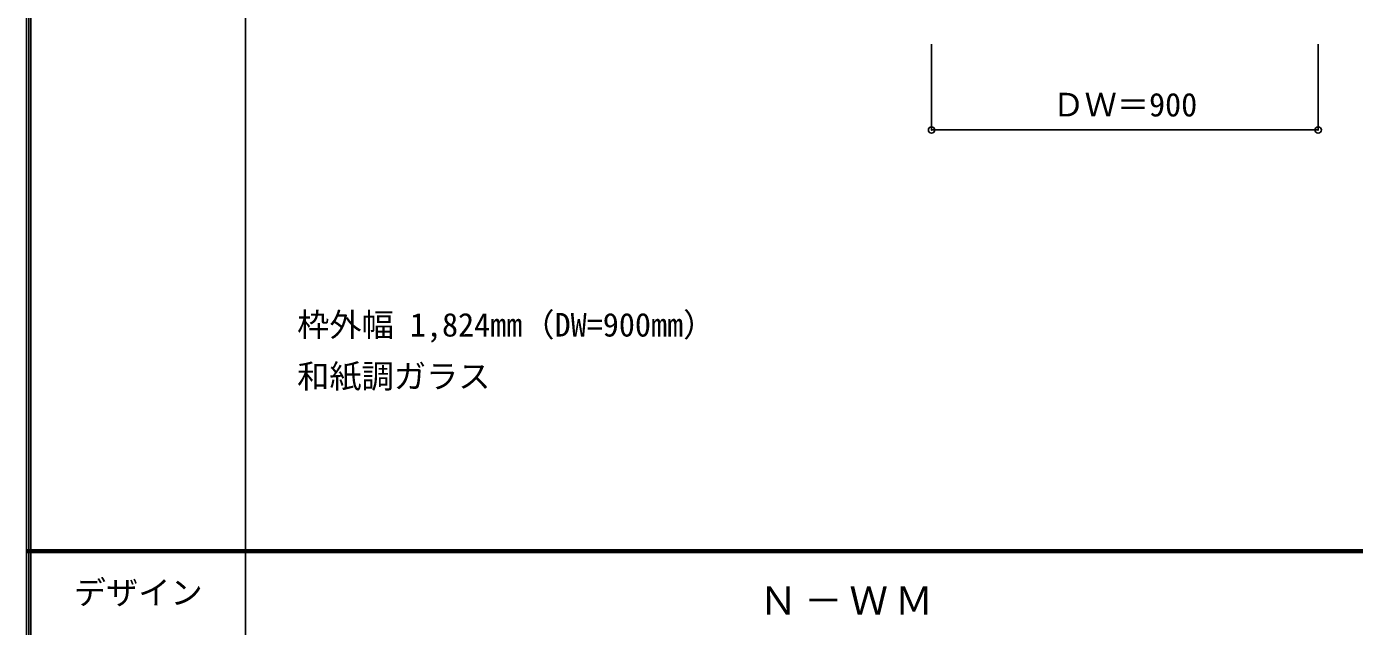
# Model space of a CAD drawing. Units: millimetres, scale not verified. Extents: x -6000 to 5700, y -4307 to 4260.
# Drawn here: x -6000 to -2909, y 12 to 1409 of the extents above; entities that cross this region are included whole.
import ezdxf
from ezdxf.enums import TextEntityAlignment as Align

# ---------------------------------------------------------------- set-up
doc = ezdxf.new("R2010")
doc.units = ezdxf.units.MM
doc.header["$LTSCALE"] = 30
doc.header["$PDMODE"] = 32
doc.header["$PDSIZE"] = 15
for name, color, linetype in [('0-A_文字', 7, 'Continuous'), ('0-B_寸法', 4, 'Continuous'), ('F-1_枠', 6, 'Continuous'), ('F-A_文字', 7, 'Continuous')]:
    doc.layers.add(name, color=color, linetype=linetype)
doc.styles.add('ＭＳ ゴシック', font='')
doc.styles.get('ＭＳ ゴシック').set_extended_font_data('MS Gothic')

msp = doc.modelspace()

# ---------------------------------------------------------------- linework, layer by layer
at = {"layer": '0-B_寸法'}
for p, q in [((-3893, 1168), (-3893, 1368)), ((-2993, 1168), (-2993, 1368)), ((-3893, 1168), (-2993, 1168))]:
    msp.add_line(p, q, dxfattribs=at)
at = {"layer": '0-B_寸法', "color": 7}
for p in [(-3893, 1168), (-2993, 1168)]:
    msp.add_point(p, dxfattribs=at)
at = {"layer": 'F-1_枠'}
for p, q in [((-6000, 4175), (-6000, -4205)), ((-5995, 4175), (-5995, -4205)), ((-5990, 4175), (-5990, -4205)), ((-5490, 4175), (-5490, -3790)), ((-6000, 190.5), (5700, 190.5)), ((-6000, 187.5), (5700, 187.5)), ((-6000, 184.5), (5700, 184.5))]:
    msp.add_line(p, q, dxfattribs=at)

# ---------------------------------------------------------------- texts
at = {"layer": '0-A_文字', "style": 'ＭＳ ゴシック'}
for s, p in [('枠外幅 1,824mm（DW=900mm）', (-5370, 670.5)), ('和紙調ガラス', (-5370, 550.5))]:
    msp.add_text(s, height=54.99, dxfattribs=at).set_placement(p, align=Align.BOTTOM_LEFT)
at = {"layer": '0-A_文字', "insert": (-4295, 39.5), "char_height": 65.98, "attachment_point": 7, "style": 'ＭＳ ゴシック'}
msp.add_mtext('\\T1.17;Ｎ－ＷＭ', dxfattribs=at)
at = {"layer": '0-B_寸法', "color": 7, "style": 'ＭＳ ゴシック'}
msp.add_text('ＤＷ＝900', height=54.99, dxfattribs=at).set_placement((-3611.75, 1183), align=Align.BOTTOM_LEFT)
at = {"layer": 'F-A_文字', "style": 'ＭＳ ゴシック'}
msp.add_text('デザイン', height=54.99, dxfattribs=at).set_placement((-5890, 47), align=Align.BOTTOM_LEFT)

doc.saveas('drawing.dxf')
